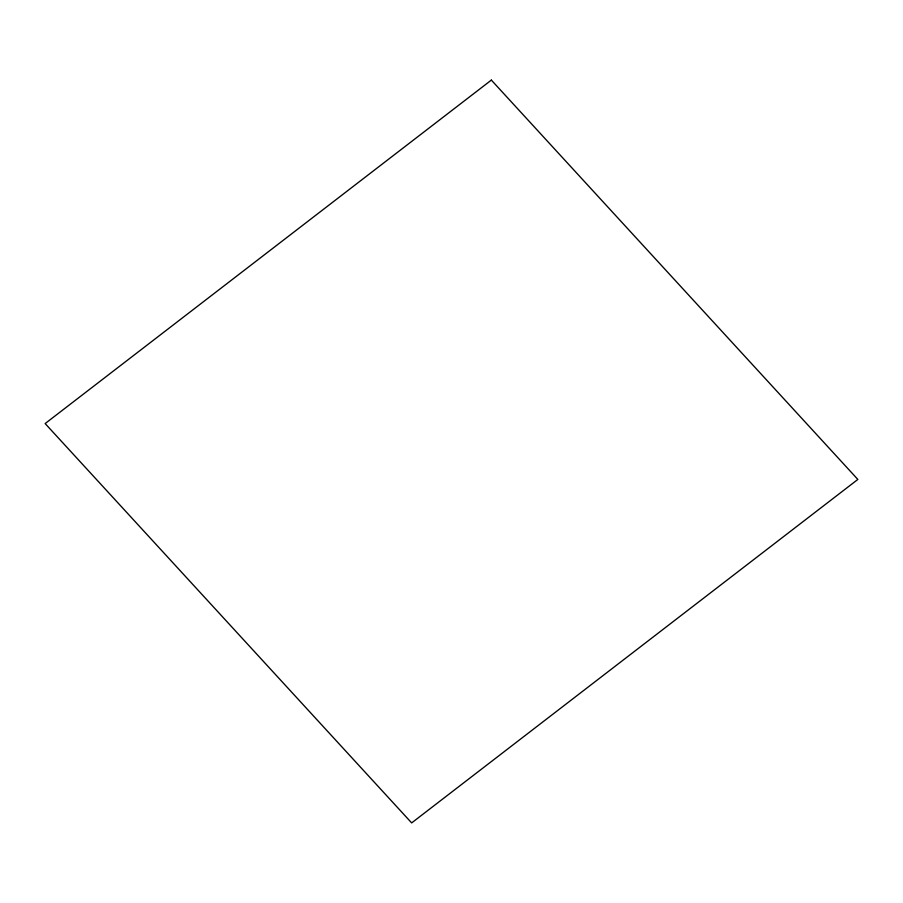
<?xml version="1.0" encoding="UTF-8"?>
<svg xmlns="http://www.w3.org/2000/svg" width="903" height="903" viewBox="0 0 903 903"><rect width="100%" height="100%" fill="white"/><g stroke="black" fill="none" stroke-linecap="round" stroke-linejoin="round"><path stroke-width="1.35" d="M491.345 80.096L45.15 423.563L411.655 822.904L857.85 479.437L491.345 80.096"/></g></svg>
